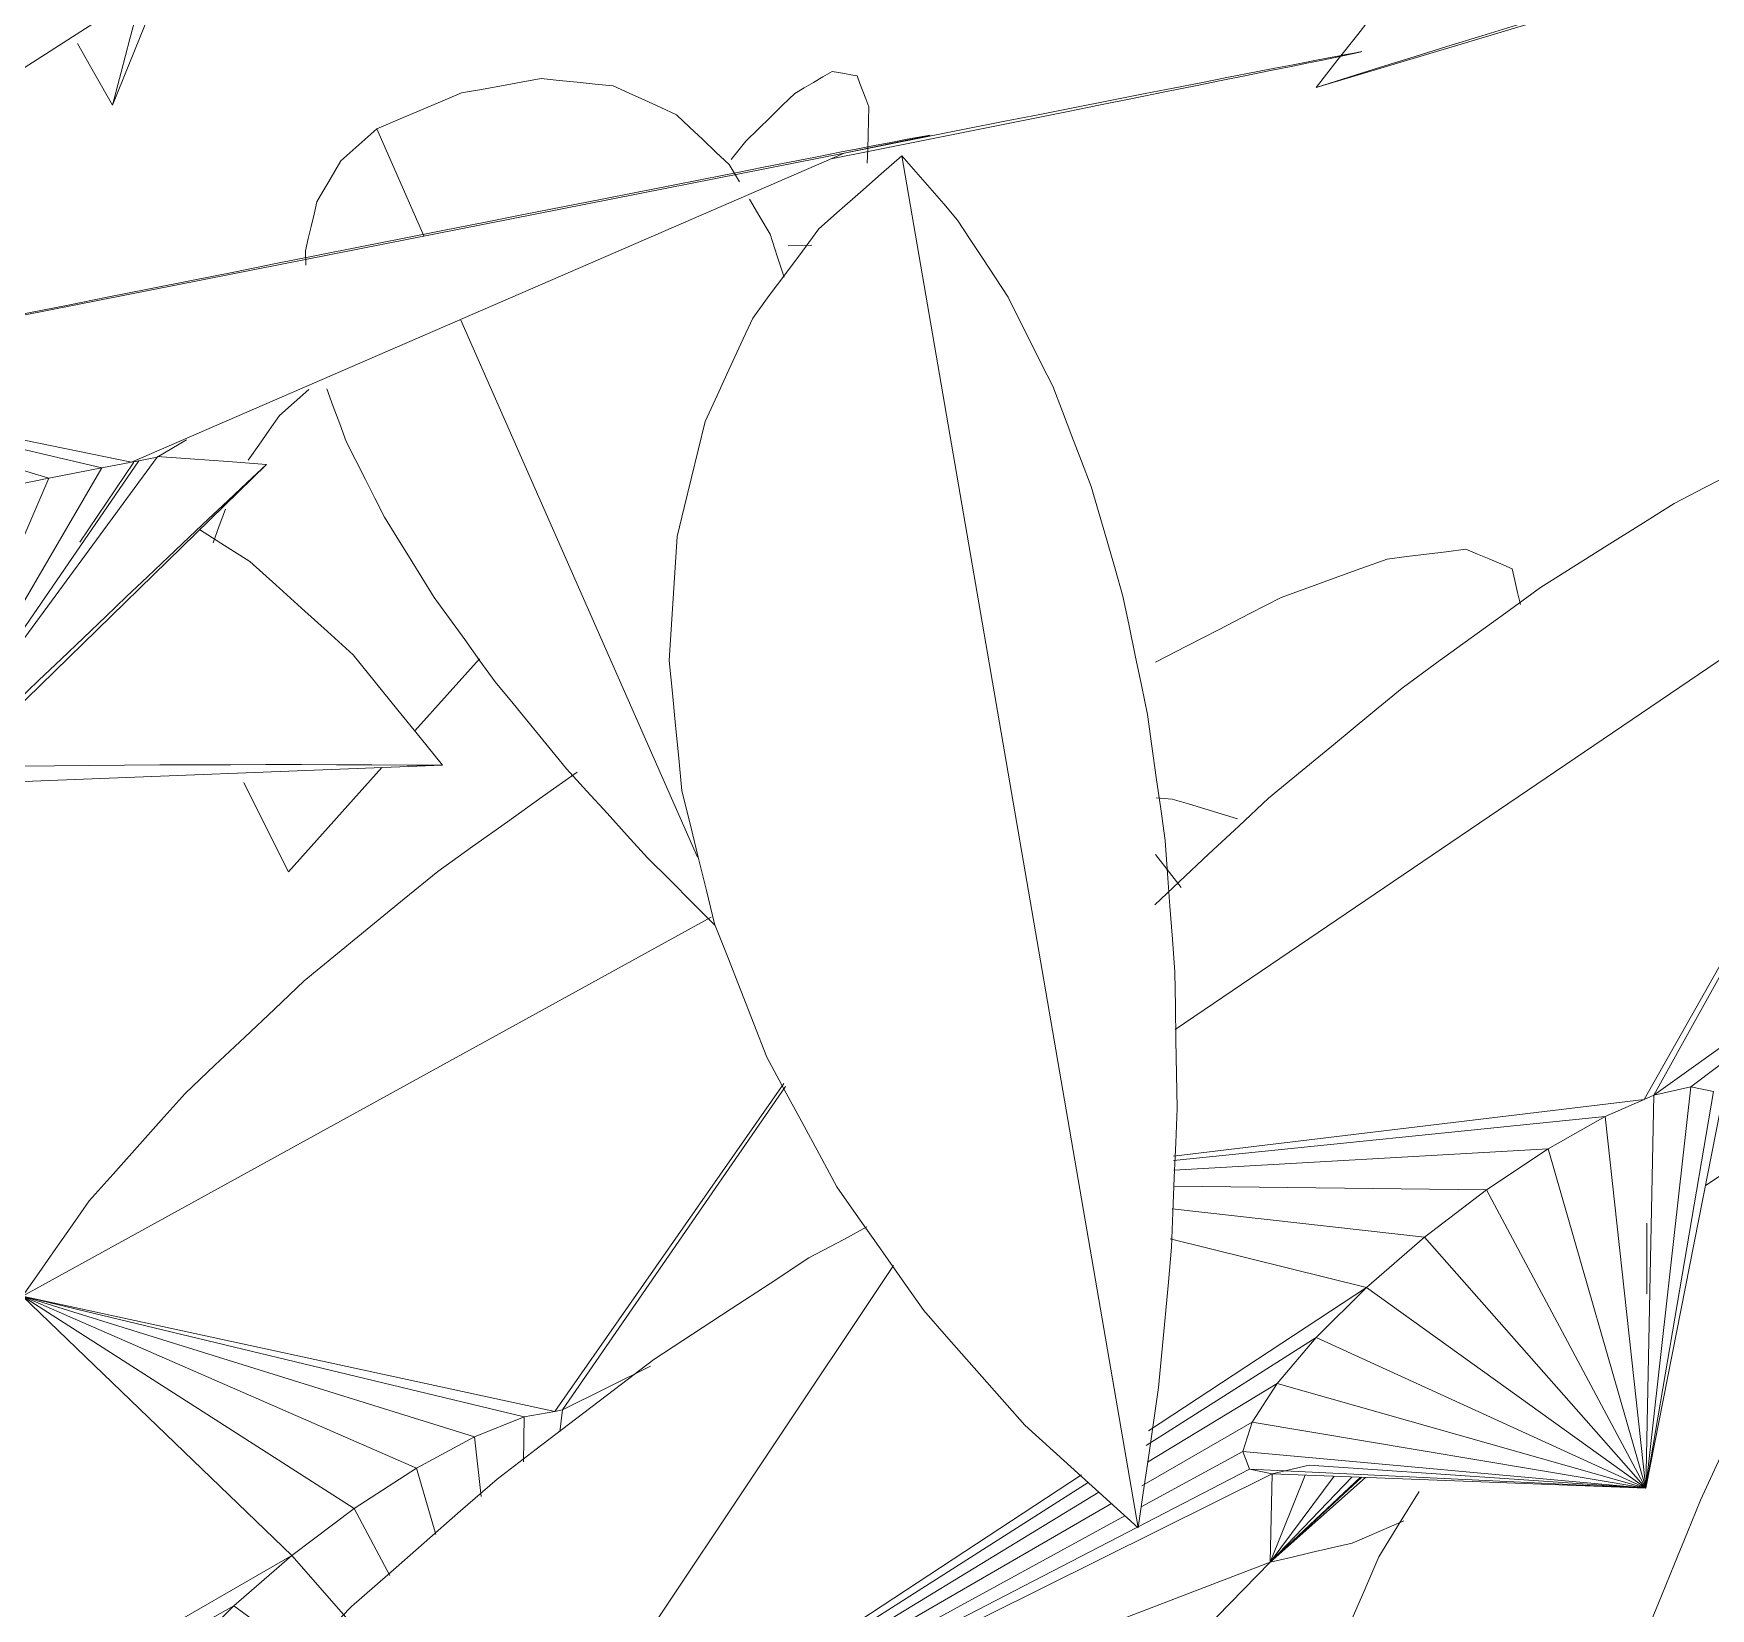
# Model space of a CAD drawing. Header units: metres. Extents: x 10.2 to 20.8, y -0.2 to 6.6.
# Drawn here: x 17.10654 to 17.15359, y 2.54661 to 2.59079 of the extents above; entities that cross this region are included whole.
import ezdxf

# ---------------------------------------------------------------- set-up
doc = ezdxf.new("R2010")
doc.units = ezdxf.units.M
doc.layers.add('Importações nas famílias', color=250, linetype='Continuous', lineweight=5)
doc.layers.add('Vegetação', color=7, linetype='Continuous', lineweight=5)

# ---------------------------------------------------------------- blocks, each defined once
blk = doc.blocks.new('Planta_pergolado_12200 - plantas pergolado_skp_Component_12-V1754-Corte 3')
at = {"layer": 'Importações nas famílias'}
for p, q in [((17.483272, 2.596066), (17.468068, 2.590635)), ((17.458711, 2.587292), (17.444258, 2.582129))]:
    blk.add_line(p, q, dxfattribs=at)
at = {"layer": 'Importações nas famílias', "flags": 128}
for points in [[(17.472175, 2.597866), (17.471247, 2.59781), (17.47032, 2.597753), (17.469392, 2.597697), (17.468465, 2.597641)], [(17.475908, 2.597677), (17.474974, 2.597724), (17.474041, 2.597772), (17.473108, 2.597819), (17.472175, 2.597866)], [(17.468465, 2.597641), (17.467553, 2.597481), (17.466641, 2.597321), (17.465729, 2.597162), (17.464817, 2.597002)], [(17.47962, 2.597075), (17.478692, 2.597225), (17.477764, 2.597376), (17.476836, 2.597526), (17.475908, 2.597677)], [(17.464817, 2.597002), (17.463931, 2.596742), (17.463045, 2.596481), (17.462159, 2.59622), (17.461273, 2.595959)], [(17.483272, 2.596066), (17.482359, 2.596318), (17.481446, 2.59657), (17.480533, 2.596823), (17.47962, 2.597075)], [(17.461273, 2.595959), (17.460423, 2.5956), (17.459573, 2.59524), (17.458723, 2.594881), (17.457873, 2.594522)], [(17.481878, 2.595616), (17.482227, 2.595729), (17.482575, 2.595841), (17.482924, 2.595954), (17.483272, 2.596066)], [(17.479922, 2.594959), (17.480411, 2.595123), (17.4809, 2.595287), (17.481389, 2.595452), (17.481878, 2.595616)], [(17.477449, 2.594108), (17.478067, 2.594321), (17.478685, 2.594533), (17.479303, 2.594746), (17.479922, 2.594959)], [(17.457873, 2.594522), (17.457068, 2.594068), (17.456263, 2.593614), (17.455458, 2.59316), (17.454653, 2.592706)], [(17.474518, 2.593085), (17.475251, 2.593341), (17.475984, 2.593597), (17.476716, 2.593853), (17.477449, 2.594108)], [(17.471198, 2.591914), (17.472028, 2.592207), (17.472858, 2.5925), (17.473688, 2.592793), (17.474518, 2.593085)], [(17.454653, 2.592706), (17.453902, 2.592163), (17.453151, 2.59162), (17.4524, 2.591077), (17.451649, 2.590534)], [(17.46767, 2.590659), (17.468474, 2.590945), (17.469382, 2.591268), (17.47029, 2.591591), (17.471198, 2.591914)], [(17.451649, 2.590534), (17.450961, 2.589907), (17.450273, 2.58928), (17.449584, 2.588654), (17.448896, 2.588027)], [(17.448896, 2.588027), (17.448278, 2.587324), (17.447659, 2.586621), (17.447041, 2.585918), (17.446423, 2.585215)], [(17.455679, 2.586331), (17.456688, 2.586698), (17.457697, 2.587064), (17.458577, 2.587384)], [(17.451696, 2.584875), (17.452692, 2.585239), (17.453688, 2.585603), (17.454683, 2.585967), (17.455679, 2.586331)], [(17.446423, 2.585215), (17.445882, 2.584444), (17.445341, 2.583672), (17.444799, 2.5829), (17.444258, 2.582129)], [(17.447859, 2.583463), (17.448818, 2.583816), (17.449778, 2.584169), (17.450737, 2.584522), (17.451696, 2.584875)], [(17.444258, 2.582129), (17.445158, 2.582462), (17.446059, 2.582796), (17.446959, 2.58313), (17.447859, 2.583463)]]:
    blk.add_lwpolyline(points, dxfattribs=at)
blk = doc.blocks.new('Planta_pergolado_12200 - plantas pergolado_skp_Component_12-V2390-Corte 3')
at = {"layer": 'Importações nas famílias'}
for p, q in [((17.231604, 2.526318), (17.232928, 2.523312)), ((17.24178, 2.524828), (17.241492, 2.525315)), ((17.229605, 2.522894), (17.229613, 2.522496)), ((17.233968, 2.520949), (17.240604, 2.505882))]:
    blk.add_line(p, q, dxfattribs=at)
at = {"layer": 'Importações nas famílias', "flags": 128}
for points in [[(17.236217, 2.527729), (17.23566, 2.527628), (17.235102, 2.527526), (17.234544, 2.527425), (17.233987, 2.527324)], [(17.238242, 2.527524), (17.237736, 2.527575), (17.23723, 2.527626), (17.236723, 2.527678), (17.236217, 2.527729)], [(17.233987, 2.527324), (17.233391, 2.527072), (17.232795, 2.526821), (17.2322, 2.52657), (17.231604, 2.526318)], [(17.240014, 2.526713), (17.239571, 2.526916), (17.239128, 2.527118), (17.238685, 2.527321), (17.238242, 2.527524)], [(17.241492, 2.525315), (17.241123, 2.525665), (17.240753, 2.526014), (17.240384, 2.526363), (17.240014, 2.526713)], [(17.231604, 2.526318), (17.231351, 2.526092), (17.231099, 2.525867), (17.230847, 2.525641), (17.230594, 2.525416)], [(17.230594, 2.525416), (17.230427, 2.525129), (17.23026, 2.524843), (17.230093, 2.524556), (17.229925, 2.52427)], [(17.242641, 2.523364), (17.242354, 2.523852), (17.242067, 2.52434)], [(17.229925, 2.52427), (17.229845, 2.523926), (17.229765, 2.523582), (17.229685, 2.523238), (17.229605, 2.522894)], [(17.243032, 2.522152), (17.24284, 2.52275), (17.242641, 2.523364)], [(17.230203, 2.519021), (17.230386, 2.51853), (17.230568, 2.518038), (17.230751, 2.517546)], [(17.230751, 2.517546), (17.231019, 2.517016), (17.231286, 2.516485), (17.231554, 2.515955), (17.231821, 2.515424)], [(17.231821, 2.515424), (17.23217, 2.51486), (17.23252, 2.514297), (17.232869, 2.513733), (17.233219, 2.513169)], [(17.233219, 2.513169), (17.233646, 2.512579), (17.234073, 2.511988), (17.234501, 2.511398), (17.234928, 2.510807)], [(17.234928, 2.510807), (17.235428, 2.510197), (17.235929, 2.509586), (17.23643, 2.508975), (17.23693, 2.508365)], [(17.23693, 2.508365), (17.237498, 2.50774), (17.238067, 2.507116), (17.238635, 2.506492), (17.239203, 2.505868)], [(17.239203, 2.505868), (17.239833, 2.505237), (17.240462, 2.504607), (17.241092, 2.503976)]]:
    blk.add_lwpolyline(points, dxfattribs=at)
blk = doc.blocks.new('Planta_pergolado_12200 - plantas pergolado_skp_Component_12-V2425-Corte 3')
at = {"layer": 'Importações nas famílias'}
blk.add_line((17.081492, 2.547889), (17.11307, 2.578704), dxfattribs=at)
at = {"layer": 'Importações nas famílias', "flags": 128}
for points in [[(17.11307, 2.578704), (17.112002, 2.578783), (17.110935, 2.578861), (17.110001, 2.57893)], [(17.110907, 2.576667), (17.111447, 2.577177), (17.111988, 2.577686), (17.112529, 2.578195), (17.11307, 2.578704)], [(17.108563, 2.574441), (17.109149, 2.574998), (17.109735, 2.575554), (17.110321, 2.576111), (17.110907, 2.576667)], [(17.094623, 2.574993), (17.093711, 2.574445), (17.0928, 2.573897)], [(17.106064, 2.572051), (17.106689, 2.572649), (17.107313, 2.573246), (17.107938, 2.573844), (17.108563, 2.574441)], [(17.0928, 2.573897), (17.091985, 2.573216), (17.091169, 2.572536), (17.090354, 2.571855), (17.089539, 2.571174)], [(17.103438, 2.569524), (17.104094, 2.570156), (17.104751, 2.570788), (17.105407, 2.571419), (17.106064, 2.572051)], [(17.089539, 2.571174), (17.088838, 2.570376), (17.088138, 2.569578), (17.087438, 2.56878), (17.086738, 2.567982)], [(17.100713, 2.566886), (17.101395, 2.567546), (17.102076, 2.568205), (17.102757, 2.568864), (17.103438, 2.569524)], [(17.086738, 2.567982), (17.08617, 2.567085), (17.085601, 2.566188), (17.085033, 2.565292), (17.084464, 2.564395)], [(17.097921, 2.564169), (17.098619, 2.564848), (17.099317, 2.565528), (17.100015, 2.566207), (17.100713, 2.566886)], [(17.084464, 2.564395), (17.084041, 2.563421), (17.083617, 2.562447), (17.083194, 2.561473), (17.08277, 2.560499)], [(17.095093, 2.561401), (17.0958, 2.562093), (17.096507, 2.562785), (17.097214, 2.563477), (17.097921, 2.564169)], [(17.092259, 2.558614), (17.092967, 2.559311), (17.093676, 2.560008), (17.094384, 2.560704), (17.095093, 2.561401)], [(17.08277, 2.560499), (17.082501, 2.55947), (17.082233, 2.558442), (17.081964, 2.557413), (17.081696, 2.556384)], [(17.08945, 2.555839), (17.090152, 2.556533), (17.090854, 2.557227), (17.091556, 2.55792), (17.092259, 2.558614)], [(17.081696, 2.556384), (17.081588, 2.555325), (17.081481, 2.554266), (17.081374, 2.553207), (17.081266, 2.552148)], [(17.0867, 2.553106), (17.087387, 2.553789), (17.088075, 2.554473), (17.088763, 2.555156), (17.08945, 2.555839)], [(17.084037, 2.550446), (17.084703, 2.551111), (17.085368, 2.551776), (17.086034, 2.552441), (17.0867, 2.553106)], [(17.081266, 2.552148), (17.081323, 2.551083), (17.081379, 2.550018), (17.081435, 2.548953), (17.081492, 2.547889)], [(17.081492, 2.547889), (17.082128, 2.548528), (17.082764, 2.549167), (17.083401, 2.549807), (17.084037, 2.550446)]]:
    blk.add_lwpolyline(points, dxfattribs=at)
blk = doc.blocks.new('Planta_pergolado_12200 - plantas pergolado_skp_Component_12-V1764-Corte 3')
at = {"layer": 'Importações nas famílias'}
for p, q in [((17.217742, 2.563709), (17.216964, 2.563089)), ((17.236758, 2.558954), (17.250865, 2.560244)), ((17.211888, 2.556679), (17.220728, 2.557488))]:
    blk.add_line(p, q, dxfattribs=at)
at = {"layer": 'Importações nas famílias', "flags": 128}
for points in [[(17.245163, 2.565668), (17.244328, 2.566141), (17.243712, 2.56649)], [(17.248201, 2.56321), (17.247442, 2.563825), (17.246682, 2.564439), (17.245923, 2.565054), (17.245163, 2.565668)], [(17.216964, 2.563089), (17.216277, 2.562342), (17.215589, 2.561595), (17.214902, 2.560848), (17.214214, 2.560102)], [(17.250865, 2.560244), (17.250199, 2.560986), (17.249533, 2.561727), (17.248867, 2.562469), (17.248201, 2.56321)], [(17.214214, 2.560102), (17.213633, 2.559246), (17.213051, 2.55839), (17.212469, 2.557535), (17.211888, 2.556679)], [(17.246907, 2.560057), (17.247896, 2.560104), (17.248886, 2.560151), (17.249876, 2.560197), (17.250865, 2.560244)], [(17.237236, 2.559471), (17.238042, 2.559528), (17.239006, 2.559595)], [(17.239006, 2.559595), (17.239989, 2.559656), (17.240972, 2.559717), (17.241956, 2.559778), (17.242939, 2.55984)], [(17.242939, 2.55984), (17.243931, 2.559894), (17.244923, 2.559948), (17.245915, 2.560003), (17.246907, 2.560057)], [(17.215953, 2.557371), (17.21659, 2.557458), (17.217226, 2.557545), (17.217863, 2.557632), (17.2185, 2.557719)], [(17.2185, 2.557719), (17.219213, 2.557805), (17.219926, 2.557891), (17.22064, 2.557977)], [(17.213741, 2.557023), (17.214294, 2.55711), (17.214847, 2.557197), (17.2154, 2.557284), (17.215953, 2.557371)], [(17.211888, 2.556679), (17.212351, 2.556765), (17.212814, 2.556851), (17.213277, 2.556937), (17.213741, 2.557023)]]:
    blk.add_lwpolyline(points, dxfattribs=at)
blk = doc.blocks.new('Planta_pergolado_12200 - plantas pergolado_skp_Component_12-V1759-Corte 3')
at = {"layer": 'Importações nas famílias'}
blk.add_line((17.441381, 2.541516), (17.432748, 2.579604), dxfattribs=at)
at = {"layer": 'Importações nas famílias', "flags": 128}
for points in [[(17.432748, 2.579604), (17.432194, 2.579063), (17.431639, 2.578521), (17.431084, 2.577979), (17.43053, 2.577437)], [(17.434403, 2.577883), (17.43399, 2.578314), (17.433576, 2.578744), (17.433162, 2.579174), (17.432748, 2.579604)], [(17.435931, 2.575796), (17.435549, 2.576318), (17.435167, 2.57684), (17.434785, 2.577362), (17.434403, 2.577883)], [(17.43053, 2.577437), (17.430099, 2.576788), (17.429669, 2.576139), (17.429239, 2.57549), (17.428809, 2.57484)], [(17.437315, 2.573367), (17.436969, 2.573974), (17.436623, 2.574582), (17.436277, 2.575189), (17.435931, 2.575796)], [(17.428809, 2.57484), (17.428513, 2.574099), (17.428217, 2.573357), (17.427921, 2.572616), (17.427626, 2.571875)], [(17.438538, 2.570621), (17.438232, 2.571308), (17.437926, 2.571994), (17.43762, 2.57268), (17.437315, 2.573367)], [(17.427626, 2.571875), (17.427471, 2.571058), (17.427317, 2.570242), (17.427163, 2.569426), (17.427009, 2.56861)], [(17.439589, 2.567591), (17.439326, 2.568348), (17.439064, 2.569106), (17.438801, 2.569864), (17.438538, 2.570621)], [(17.427009, 2.56861), (17.426999, 2.567738), (17.42699, 2.566866), (17.426981, 2.565994), (17.426972, 2.565123)], [(17.440455, 2.564308), (17.440238, 2.565129), (17.440022, 2.565949), (17.439805, 2.56677), (17.439589, 2.567591)], [(17.426972, 2.565123), (17.427108, 2.564216), (17.427244, 2.563309), (17.42738, 2.562401), (17.427516, 2.561494)], [(17.441126, 2.560811), (17.440958, 2.561685), (17.44079, 2.56256), (17.440622, 2.563434), (17.440455, 2.564308)], [(17.427516, 2.561494), (17.427794, 2.560574), (17.428073, 2.559653), (17.428351, 2.558732), (17.428629, 2.557811)], [(17.441595, 2.557137), (17.441477, 2.558056), (17.44136, 2.558974), (17.441243, 2.559892), (17.441126, 2.560811)], [(17.428629, 2.557811), (17.429043, 2.556898), (17.429457, 2.555984), (17.42987, 2.555071), (17.430284, 2.554158)], [(17.441857, 2.553328), (17.441791, 2.55428), (17.441726, 2.555233), (17.44166, 2.556185), (17.441595, 2.557137)], [(17.430284, 2.554158), (17.430824, 2.553274), (17.431364, 2.55239), (17.431903, 2.551506), (17.432443, 2.550621)], [(17.441908, 2.549426), (17.441895, 2.550401), (17.441882, 2.551377), (17.44187, 2.552352), (17.441857, 2.553328)], [(17.432443, 2.550621), (17.433096, 2.549787), (17.433749, 2.548953), (17.434402, 2.548119), (17.435054, 2.547285)], [(17.441749, 2.545474), (17.441789, 2.546462), (17.441829, 2.54745), (17.441869, 2.548438), (17.441908, 2.549426)], [(17.435054, 2.547285), (17.435805, 2.54652), (17.436556, 2.545755), (17.437307, 2.54499), (17.438057, 2.544225)], [(17.441381, 2.541516), (17.441473, 2.542505), (17.441565, 2.543495), (17.441657, 2.544484), (17.441749, 2.545474)], [(17.438057, 2.544225), (17.438888, 2.543548), (17.439719, 2.542871), (17.44055, 2.542193), (17.441381, 2.541516)]]:
    blk.add_lwpolyline(points, dxfattribs=at)
blk = doc.blocks.new('Planta_pergolado_12200 - plantas pergolado_skp_Component_17-V2426-Corte 3')
at = {"layer": 'Importações nas famílias'}
for p, q in [((17.097537, 2.581177), (17.129279, 2.58744)), ((17.129279, 2.58744), (17.109282, 2.578768)), ((17.106968, 2.578316), (17.097537, 2.581177)), ((17.108456, 2.578608), (17.097537, 2.581177)), ((17.109282, 2.578768), (17.097537, 2.581177)), ((17.110826, 2.579391), (17.110001, 2.578905)), ((17.103294, 2.569778), (17.110001, 2.578905)), ((17.110001, 2.578905), (17.10949, 2.578809)), ((17.103294, 2.569778), (17.10949, 2.578809)), ((17.103294, 2.569778), (17.108456, 2.578608)), ((17.108456, 2.578608), (17.106968, 2.578316)), ((17.107837, 2.576521), (17.10935, 2.578765)), ((17.109282, 2.578768), (17.108456, 2.578608)), ((17.10949, 2.578809), (17.109282, 2.578768)), ((17.103294, 2.569778), (17.106968, 2.578316)), ((17.106968, 2.578316), (17.105128, 2.577953))]:
    blk.add_line(p, q, dxfattribs=at)
at = {"layer": 'Importações nas famílias', "flags": 128}
for points in [[(17.141872, 2.589879), (17.142266, 2.58996), (17.14266, 2.590041), (17.143054, 2.590122), (17.143448, 2.590203)], [(17.143804, 2.590285), (17.143582, 2.590244), (17.143359, 2.590203), (17.143137, 2.590161), (17.142915, 2.59012)], [(17.143448, 2.590203), (17.143537, 2.590223), (17.143626, 2.590244), (17.143715, 2.590265), (17.143804, 2.590285)], [(17.140843, 2.589719), (17.140065, 2.589566), (17.139286, 2.589414), (17.138508, 2.589261), (17.137729, 2.589109)], [(17.139184, 2.589335), (17.139856, 2.589471), (17.140528, 2.589607), (17.1412, 2.589743), (17.141872, 2.589879)], [(17.142915, 2.59012), (17.142397, 2.59002), (17.141879, 2.589919), (17.141361, 2.589819), (17.140843, 2.589719)], [(17.135567, 2.588608), (17.136471, 2.58879), (17.137375, 2.588972), (17.13828, 2.589153), (17.139184, 2.589335)], [(17.137729, 2.589109), (17.136743, 2.588914), (17.135757, 2.58872), (17.134771, 2.588526), (17.133785, 2.588332)], [(17.133785, 2.588332), (17.132658, 2.588109), (17.131532, 2.587886), (17.130405, 2.587663), (17.129279, 2.58744)], [(17.131266, 2.587749), (17.132341, 2.587964), (17.133416, 2.588179), (17.134492, 2.588393), (17.135567, 2.588608)], [(17.131051, 2.587826), (17.13059, 2.587737), (17.130129, 2.587648), (17.129668, 2.587559), (17.129207, 2.58747)], [(17.131693, 2.587942), (17.131532, 2.587913), (17.131372, 2.587884), (17.131211, 2.587855), (17.131051, 2.587826)], [(17.131088, 2.58781), (17.131239, 2.587843), (17.131391, 2.587876), (17.131542, 2.587909), (17.131693, 2.587942)], [(17.129207, 2.58747), (17.128477, 2.587328), (17.127747, 2.587185), (17.127017, 2.587042), (17.126286, 2.586899)], [(17.128921, 2.587282), (17.130094, 2.587515), (17.131266, 2.587749)], [(17.129279, 2.58744), (17.129731, 2.587533), (17.130184, 2.587625), (17.130636, 2.587718), (17.131088, 2.58781)], [(17.126286, 2.586899), (17.125337, 2.586712), (17.124387, 2.586525), (17.123438, 2.586338), (17.122488, 2.586151)], [(17.122488, 2.586151), (17.121384, 2.585933), (17.12028, 2.585715), (17.119175, 2.585496), (17.118071, 2.585278)], [(17.118071, 2.585278), (17.116887, 2.585043), (17.115704, 2.584808), (17.11452, 2.584574), (17.113336, 2.584339)], [(17.113336, 2.584339), (17.112154, 2.584103), (17.110971, 2.583868), (17.109789, 2.583633), (17.108606, 2.583397)], [(17.108606, 2.583397), (17.107505, 2.583177), (17.106405, 2.582957), (17.105304, 2.582738), (17.104203, 2.582518)]]:
    blk.add_lwpolyline(points, dxfattribs=at)
blk = doc.blocks.new('Planta_pergolado_12200 - plantas pergolado_skp_Component_16-V2427-Corte 3')
at = {"rotation": 357.0000000000001}
for name, p in [('Planta_pergolado_12200 - plantas pergolado_skp_Component_12-V1754-Corte 3', (-0.412962, 0.923655)), ('Planta_pergolado_12200 - plantas pergolado_skp_Component_12-V1759-Corte 3', (-0.412962, 0.923655)), ('Planta_pergolado_12200 - plantas pergolado_skp_Component_12-V1764-Corte 3', (-0.243202, 0.916371))]:
    blk.add_blockref(name, p, dxfattribs=at)
for name, p in [('Planta_pergolado_12200 - plantas pergolado_skp_Component_17-V2426-Corte 3', (0, 0)), ('Planta_pergolado_12200 - plantas pergolado_skp_Component_12-V2390-Corte 3', (-0.115438, 0.061802)), ('Planta_pergolado_12200 - plantas pergolado_skp_Component_12-V2425-Corte 3', (0, 0))]:
    blk.add_blockref(name, p)
blk = doc.blocks.new('Planta_pergolado_12200 - plantas pergolado_skp_-3067416-Corte 3')
blk.add_blockref('Planta_pergolado_12200 - plantas pergolado_skp_Component_16-V2427-Corte 3', (0, 0))
blk = doc.blocks.new('Planta_pergolado_12200 - plantas pergolado_skp_Component_12-V2508-Corte 3')
at = {"layer": 'Importações nas famílias'}
for p, q in [((17.112205, 2.59736), (17.11384, 2.601423)), ((17.111134, 2.597308), (17.111408, 2.598187)), ((17.108754, 2.588781), (17.110186, 2.592341))]:
    blk.add_line(p, q, dxfattribs=at)
at = {"layer": 'Importações nas famílias', "flags": 128}
for points in [[(17.108754, 2.588781), (17.108998, 2.589713), (17.109243, 2.590645), (17.109487, 2.591577)], [(17.107768, 2.590517), (17.108261, 2.589649), (17.108754, 2.588781)]]:
    blk.add_lwpolyline(points, dxfattribs=at)
blk = doc.blocks.new('Planta_pergolado_12200 - plantas pergolado_skp_Component_16-V2511-Corte 3')
blk.add_blockref('Planta_pergolado_12200 - plantas pergolado_skp_Component_12-V2508-Corte 3', (0, 0))
blk = doc.blocks.new('Planta_pergolado_12200 - plantas pergolado_skp_Component_12-V2485-Corte 3')
at = {"layer": 'Importações nas famílias'}
blk.add_line((17.017231, 2.519487), (17.031901, 2.561411), dxfattribs=at)
at = {"layer": 'Importações nas famílias', "flags": 128}
for points in [[(17.031901, 2.561411), (17.030943, 2.560967), (17.029986, 2.560524), (17.029028, 2.56008), (17.028071, 2.559637)], [(17.030193, 2.558699), (17.03062, 2.559377), (17.031047, 2.560055), (17.031474, 2.560733), (17.031901, 2.561411)], [(17.028071, 2.559637), (17.027183, 2.559052), (17.026295, 2.558468), (17.025473, 2.557927)], [(17.028518, 2.555721), (17.028937, 2.556465), (17.029356, 2.55721), (17.029774, 2.557955), (17.030193, 2.558699)], [(17.026895, 2.552508), (17.0273, 2.553311), (17.027706, 2.554114), (17.028112, 2.554917), (17.028518, 2.555721)], [(17.02534, 2.549097), (17.025729, 2.54995), (17.026117, 2.550803), (17.026506, 2.551655), (17.026895, 2.552508)], [(17.017441, 2.549339), (17.016876, 2.548426), (17.016312, 2.547513)], [(17.023873, 2.545527), (17.02424, 2.546419), (17.024607, 2.547312), (17.024973, 2.548205), (17.02534, 2.549097)], [(17.016312, 2.547513), (17.015886, 2.546531), (17.01546, 2.545548), (17.015034, 2.544565), (17.014608, 2.543583)], [(17.022508, 2.541835), (17.022849, 2.542758), (17.02319, 2.543681), (17.023532, 2.544604), (17.023873, 2.545527)], [(17.014608, 2.543583), (17.01433, 2.542553), (17.014052, 2.541524), (17.013774, 2.540495), (17.013496, 2.539465)], [(17.021262, 2.538064), (17.021573, 2.539007), (17.021885, 2.53995), (17.022196, 2.540892), (17.022508, 2.541835)], [(17.013496, 2.539465), (17.013373, 2.538414), (17.013249, 2.537362), (17.013126, 2.53631), (17.013003, 2.535258)], [(17.020147, 2.534256), (17.020426, 2.535208), (17.020704, 2.53616), (17.020983, 2.537112), (17.021262, 2.538064)], [(17.013003, 2.535258), (17.013037, 2.534208), (17.013072, 2.533159), (17.013106, 2.532109), (17.013141, 2.53106)], [(17.019177, 2.530452), (17.019419, 2.531403), (17.019662, 2.532354), (17.019904, 2.533305), (17.020147, 2.534256)], [(17.013141, 2.53106), (17.013332, 2.530037), (17.013523, 2.529014), (17.013714, 2.527991), (17.013906, 2.526968)], [(17.018361, 2.526694), (17.018565, 2.527634), (17.018769, 2.528573), (17.018973, 2.529512), (17.019177, 2.530452)], [(17.013906, 2.526968), (17.014249, 2.525996), (17.014593, 2.525024), (17.014936, 2.524052), (17.01528, 2.523081)], [(17.01771, 2.523026), (17.017873, 2.523943), (17.018036, 2.52486), (17.018199, 2.525777), (17.018361, 2.526694)], [(17.01528, 2.523081), (17.015767, 2.522182), (17.016255, 2.521284), (17.016743, 2.520385), (17.017231, 2.519487)], [(17.017231, 2.519487), (17.017351, 2.520372), (17.017471, 2.521257), (17.01759, 2.522141), (17.01771, 2.523026)]]:
    blk.add_lwpolyline(points, dxfattribs=at)
blk = doc.blocks.new('Planta_pergolado_12200 - plantas pergolado_skp_Component_12-V2513-Corte 3')
at = {"layer": 'Importações nas famílias'}
blk.add_line((16.900619, 2.614168), (16.919046, 2.629383), dxfattribs=at)
at = {"layer": 'Importações nas famílias', "flags": 128}
for points in [[(16.912387, 2.633822), (16.911644, 2.633698), (16.9109, 2.633575), (16.910157, 2.633451), (16.909413, 2.633327)], [(16.913916, 2.633743), (16.913152, 2.633783), (16.912387, 2.633822)], [(16.909413, 2.633327), (16.908708, 2.633044), (16.908003, 2.632761), (16.907298, 2.632478)], [(16.914793, 2.627612), (16.915618, 2.628096), (16.916443, 2.628579), (16.917268, 2.629063), (16.918093, 2.629546)], [(16.911662, 2.625651), (16.912445, 2.626141), (16.913227, 2.626632), (16.91401, 2.627122), (16.914793, 2.627612)], [(16.908733, 2.623684), (16.909465, 2.624176), (16.910197, 2.624668), (16.910929, 2.625159), (16.911662, 2.625651)], [(16.90604, 2.621733), (16.906713, 2.622221), (16.907387, 2.622709), (16.90806, 2.623197), (16.908733, 2.623684)], [(16.903613, 2.61982), (16.90422, 2.620299), (16.904826, 2.620777), (16.905433, 2.621255), (16.90604, 2.621733)], [(16.902012, 2.61843), (16.902545, 2.618893), (16.903079, 2.619357), (16.903613, 2.61982)]]:
    blk.add_lwpolyline(points, dxfattribs=at)
blk = doc.blocks.new('Planta_pergolado_12200 - plantas pergolado_skp_Component_17-V2519-Corte 3')
at = {"layer": 'Importações nas famílias'}
for p, q in [((17.138568, 2.562853), (17.161706, 2.578553)), ((17.161706, 2.578553), (17.151728, 2.560889)), ((17.152002, 2.561008), (17.161706, 2.578553)), ((17.161766, 2.568023), (17.152002, 2.561008)), ((17.161783, 2.56784), (17.153039, 2.561247)), ((17.152002, 2.561008), (17.151728, 2.560889)), ((17.151777, 2.549986), (17.153039, 2.561247)), ((17.151777, 2.549986), (17.153675, 2.561116)), ((17.151777, 2.549986), (17.152002, 2.561008)), ((17.153039, 2.561247), (17.152002, 2.561008)), ((17.153675, 2.561116), (17.153039, 2.561247)), ((17.151728, 2.560889), (17.138518, 2.559298)), ((17.151728, 2.560889), (17.150636, 2.560416)), ((17.151777, 2.549986), (17.153867, 2.560623)), ((17.150636, 2.560416), (17.138524, 2.559182)), ((17.150636, 2.560416), (17.149034, 2.559511)), ((17.151777, 2.549986), (17.150636, 2.560416)), ((17.149034, 2.559511), (17.138536, 2.558904)), ((17.149034, 2.559511), (17.147304, 2.558354)), ((17.151777, 2.549986), (17.149034, 2.559511)), ((17.147304, 2.558354), (17.13853, 2.558461)), ((17.147304, 2.558354), (17.145564, 2.557024)), ((17.151777, 2.549986), (17.147304, 2.558354)), ((17.145564, 2.557024), (17.138488, 2.557826)), ((17.151799, 2.555438), (17.151807, 2.557424)), ((17.143934, 2.555612), (17.138432, 2.556985)), ((17.145564, 2.557024), (17.143934, 2.555612)), ((17.151777, 2.549986), (17.145564, 2.557024)), ((17.130667, 2.556232), (17.119556, 2.539602)), ((17.137825, 2.5516), (17.143934, 2.555612)), ((17.142524, 2.554214), (17.143934, 2.555612)), ((17.151777, 2.549986), (17.143934, 2.555612)), ((17.142524, 2.554214), (17.137755, 2.55118)), ((17.14143, 2.552926), (17.142524, 2.554214)), ((17.151777, 2.549986), (17.142524, 2.554214)), ((17.14143, 2.552926), (17.137797, 2.550713)), ((17.140727, 2.551835), (17.14143, 2.552926)), ((17.151777, 2.549986), (17.14143, 2.552926)), ((17.137638, 2.55005), (17.140727, 2.551835)), ((17.140463, 2.551015), (17.140727, 2.551835)), ((17.151777, 2.549986), (17.140727, 2.551835)), ((17.137614, 2.54946), (17.140463, 2.551015)), ((17.140617, 2.550622), (17.140463, 2.551015)), ((17.151777, 2.549986), (17.140463, 2.551015)), ((17.140656, 2.550523), (17.119556, 2.539602)), ((17.141292, 2.550391), (17.119556, 2.539602)), ((17.119556, 2.539602), (17.13594, 2.550362)), ((17.140617, 2.550622), (17.140656, 2.550523)), ((17.140656, 2.550523), (17.151777, 2.549986)), ((17.140656, 2.550523), (17.141292, 2.550391)), ((17.141292, 2.550391), (17.141236, 2.547915)), ((17.141236, 2.547915), (17.142218, 2.550356)), ((17.141236, 2.547915), (17.143027, 2.550324)), ((17.141236, 2.547915), (17.143539, 2.550305)), ((17.141236, 2.547915), (17.143767, 2.550296)), ((17.141236, 2.547915), (17.143802, 2.550294)), ((17.141236, 2.547915), (17.143906, 2.55029)), ((17.141292, 2.550391), (17.142328, 2.55063)), ((17.151777, 2.549986), (17.141292, 2.550391)), ((17.151777, 2.549986), (17.142328, 2.55063)), ((17.136128, 2.550145), (17.119556, 2.539602)), ((17.136424, 2.549877), (17.119556, 2.539602)), ((17.119556, 2.539602), (17.13678, 2.549554)), ((17.119556, 2.539602), (17.137159, 2.549211)), ((17.141236, 2.547915), (17.119556, 2.539602))]:
    blk.add_line(p, q, dxfattribs=at)
at = {"layer": 'Importações nas famílias', "flags": 128}
for points in [[(17.155941, 2.579354), (17.155098, 2.578918), (17.154256, 2.578482), (17.153413, 2.578046), (17.15257, 2.57761)], [(17.15257, 2.57761), (17.151631, 2.57702), (17.150693, 2.576429), (17.149754, 2.575839), (17.148816, 2.575249)], [(17.148816, 2.575249), (17.147846, 2.574544), (17.146875, 2.573839), (17.145905, 2.573135), (17.144935, 2.57243)], [(17.144935, 2.57243), (17.143999, 2.571659), (17.143064, 2.570888), (17.142128, 2.570117), (17.141192, 2.569347)], [(17.141192, 2.569347), (17.140355, 2.568562), (17.139517, 2.567778), (17.13868, 2.566993), (17.137998, 2.566355)], [(17.129917, 2.557314), (17.129268, 2.556967), (17.128288, 2.556444)], [(17.128288, 2.556444), (17.127201, 2.555732), (17.126115, 2.555021), (17.125028, 2.554309), (17.123942, 2.553598)], [(17.123942, 2.553598), (17.122842, 2.552759), (17.121741, 2.55192), (17.120641, 2.551082), (17.119541, 2.550243)], [(17.119541, 2.550243), (17.118521, 2.549349), (17.117501, 2.548454), (17.116482, 2.54756), (17.115462, 2.546666)], [(17.143534, 2.548444), (17.144291, 2.548772), (17.144987, 2.549074)], [(17.141236, 2.547915), (17.14181, 2.548047), (17.142385, 2.548179), (17.142959, 2.548312), (17.143534, 2.548444)], [(17.138233, 2.544847), (17.138984, 2.545614), (17.139734, 2.546381), (17.140485, 2.547148), (17.141236, 2.547915)], [(17.115462, 2.546666), (17.11461, 2.545792), (17.113757, 2.544919), (17.112905, 2.544045), (17.112053, 2.543172)]]:
    blk.add_lwpolyline(points, dxfattribs=at)
blk = doc.blocks.new('Planta_pergolado_12200 - plantas pergolado_skp_Component_16-V2520-Corte 3')
for name, p in [('Planta_pergolado_12200 - plantas pergolado_skp_Component_17-V2519-Corte 3', (0, 0)), ('Planta_pergolado_12200 - plantas pergolado_skp_Component_12-V2485-Corte 3', (0.127973, 0.000551)), ('Planta_pergolado_12200 - plantas pergolado_skp_Component_12-V2513-Corte 3', (0.251223, -0.075158))]:
    blk.add_blockref(name, p)
blk = doc.blocks.new('Planta_pergolado_12200 - plantas pergolado_skp_Component_12-V2543-Corte 3')
at = {"layer": 'Importações nas famílias'}
for p, q in [((17.138483, 2.569319), (17.138035, 2.569355)), ((17.138738, 2.56684), (17.138015, 2.567767))]:
    blk.add_line(p, q, dxfattribs=at)
at = {"layer": 'Importações nas famílias', "flags": 128}
blk.add_lwpolyline([(17.140316, 2.568764), (17.139858, 2.568903), (17.1394, 2.569042), (17.138941, 2.56918), (17.138483, 2.569319)], dxfattribs=at)
blk = doc.blocks.new('Planta_pergolado_12200 - plantas pergolado_skp_Component_17-V2544-Corte 3')
at = {"layer": 'Importações nas famílias'}
for p, q in [((17.106229, 2.555371), (17.125554, 2.566002)), ((17.127593, 2.561335), (17.121162, 2.552142)), ((17.121378, 2.552182), (17.127632, 2.561253)), ((17.113786, 2.548097), (17.106229, 2.555371)), ((17.115534, 2.549416), (17.106229, 2.555371)), ((17.117281, 2.550552), (17.106229, 2.555371)), ((17.118909, 2.551428), (17.106229, 2.555371)), ((17.120306, 2.551984), (17.106229, 2.555371)), ((17.121162, 2.552142), (17.106229, 2.555371)), ((17.123844, 2.553411), (17.121378, 2.552182)), ((17.121162, 2.552142), (17.120306, 2.551984)), ((17.121378, 2.552182), (17.121162, 2.552142)), ((17.121307, 2.551565), (17.121378, 2.552182)), ((17.120306, 2.551984), (17.118909, 2.551428)), ((17.12028, 2.550726), (17.120306, 2.551984)), ((17.118909, 2.551428), (17.117281, 2.550552)), ((17.119095, 2.549757), (17.118909, 2.551428)), ((17.117281, 2.550552), (17.115534, 2.549416)), ((17.117824, 2.548683), (17.117281, 2.550552)), ((17.115534, 2.549416), (17.113786, 2.548097)), ((17.116535, 2.547542), (17.115534, 2.549416)), ((17.087355, 2.532883), (17.113786, 2.548097)), ((17.112156, 2.546685), (17.113786, 2.548097)), ((17.115296, 2.546372), (17.113786, 2.548097)), ((17.112156, 2.546685), (17.087355, 2.532883)), ((17.110756, 2.545276), (17.112156, 2.546685)), ((17.114159, 2.545225), (17.112156, 2.546685))]:
    blk.add_line(p, q, dxfattribs=at)
at = {"layer": 'Importações nas famílias', "flags": 128}
for points in [[(17.146726, 2.576327), (17.146174, 2.576258), (17.145621, 2.576189), (17.145069, 2.576121), (17.144516, 2.576052)], [(17.148027, 2.575779), (17.147702, 2.575916), (17.147377, 2.576053), (17.147052, 2.57619), (17.146726, 2.576327)], [(17.144516, 2.576052), (17.143774, 2.575782), (17.143031, 2.575512), (17.142289, 2.575242), (17.141546, 2.574973)], [(17.148254, 2.57478), (17.148178, 2.575113), (17.148103, 2.575446), (17.148027, 2.575779)], [(17.141546, 2.574973), (17.140665, 2.57452), (17.139783, 2.574068), (17.138902, 2.573615), (17.13802, 2.573163)], [(17.121786, 2.570076), (17.120809, 2.569379), (17.119832, 2.568683), (17.118855, 2.567986), (17.117878, 2.56729)], [(17.117878, 2.56729), (17.11694, 2.566521), (17.116003, 2.565753), (17.115066, 2.564984), (17.114128, 2.564216)], [(17.114128, 2.564216), (17.113294, 2.563428), (17.112461, 2.56264), (17.111627, 2.561851), (17.110793, 2.561063)], [(17.110793, 2.561063), (17.110119, 2.560309), (17.109446, 2.559555), (17.108772, 2.5588), (17.108099, 2.558046)], [(17.108099, 2.558046), (17.107631, 2.557377), (17.107164, 2.556709), (17.106697, 2.55604), (17.106229, 2.555371)]]:
    blk.add_lwpolyline(points, dxfattribs=at)
blk = doc.blocks.new('Planta_pergolado_12200 - plantas pergolado_skp_Component_16-V2545-Corte 3')
for name in ['Planta_pergolado_12200 - plantas pergolado_skp_Component_17-V2544-Corte 3', 'Planta_pergolado_12200 - plantas pergolado_skp_Component_12-V2543-Corte 3']:
    blk.add_blockref(name, (0, 0))
blk = doc.blocks.new('Planta_pergolado_12200 - plantas pergolado_skp_-3067418-Corte 3')
for name in ['Planta_pergolado_12200 - plantas pergolado_skp_Component_16-V2511-Corte 3', 'Planta_pergolado_12200 - plantas pergolado_skp_Component_16-V2520-Corte 3', 'Planta_pergolado_12200 - plantas pergolado_skp_Component_16-V2545-Corte 3']:
    blk.add_blockref(name, (0, 0))
blk = doc.blocks.new('Planta_pergolado_12200 - plantas pergolado_skp_Component_12-V2690-Corte 3')
at = {"layer": 'Importações nas famílias'}
for p, q in [((17.126526, 2.587772), (17.12611, 2.587262)), ((17.127707, 2.584835), (17.128374, 2.584857)), ((17.117236, 2.571229), (17.119052, 2.57325)), ((17.113689, 2.56728), (17.116312, 2.5702))]:
    blk.add_line(p, q, dxfattribs=at)
at = {"layer": 'Importações nas famílias', "flags": 128}
for points in [[(17.128945, 2.589731), (17.128684, 2.589577), (17.128422, 2.589423), (17.12816, 2.589269), (17.127898, 2.589115)], [(17.129643, 2.589605), (17.129468, 2.589637), (17.129294, 2.589668), (17.12912, 2.589699), (17.128945, 2.589731)], [(17.129973, 2.588741), (17.129891, 2.588957), (17.129808, 2.589173), (17.129725, 2.589389), (17.129643, 2.589605)], [(17.127898, 2.589115), (17.127555, 2.588779), (17.127212, 2.588443), (17.126869, 2.588108), (17.126526, 2.587772)], [(17.12993, 2.587159), (17.129941, 2.587555), (17.129952, 2.58795), (17.129963, 2.588346), (17.129973, 2.588741)], [(17.113442, 2.580082), (17.113853, 2.580446), (17.114263, 2.580809)], [(17.112561, 2.578821), (17.112855, 2.579241), (17.113148, 2.579662), (17.113442, 2.580082)], [(17.111575, 2.576507), (17.111748, 2.57698), (17.111921, 2.577454)], [(17.113689, 2.56728), (17.113375, 2.567907), (17.113061, 2.568533), (17.112747, 2.569159), (17.112434, 2.569785)]]:
    blk.add_lwpolyline(points, dxfattribs=at)
blk = doc.blocks.new('Planta_pergolado_12200 - plantas pergolado_skp_Component_12-V2692-Corte 3')
at = {"layer": 'Importações nas famílias'}
for p, q in [((17.090606, 2.579784), (17.117383, 2.596956)), ((17.100623, 2.595068), (17.099892, 2.594742)), ((17.096867, 2.593391), (17.096049, 2.593026)), ((17.097161, 2.591787), (17.098181, 2.592273)), ((17.07782, 2.57757), (17.078542, 2.578456)), ((17.071197, 2.567337), (17.084207, 2.57568)), ((17.075654, 2.574911), (17.076306, 2.575712))]:
    blk.add_line(p, q, dxfattribs=at)
at = {"layer": 'Importações nas famílias', "flags": 128}
for points in [[(17.109515, 2.597313), (17.108423, 2.597112), (17.107331, 2.596911), (17.106239, 2.59671), (17.105147, 2.596509)], [(17.113626, 2.597464), (17.112598, 2.597426), (17.111571, 2.597388), (17.110543, 2.597351), (17.109515, 2.597313)], [(17.117383, 2.596956), (17.116443, 2.597083), (17.115504, 2.59721), (17.114565, 2.597337), (17.113626, 2.597464)], [(17.112496, 2.596393), (17.113717, 2.596534), (17.114939, 2.596674), (17.116161, 2.596815), (17.117383, 2.596956)], [(17.105147, 2.596509), (17.104016, 2.596148), (17.102885, 2.595788), (17.101754, 2.595428), (17.100623, 2.595068)], [(17.107631, 2.595417), (17.108847, 2.595661), (17.110063, 2.595905), (17.111279, 2.596149), (17.112496, 2.596393)], [(17.102841, 2.594039), (17.104038, 2.594383), (17.105236, 2.594728), (17.106433, 2.595073), (17.107631, 2.595417)], [(17.098181, 2.592273), (17.099346, 2.592714), (17.100511, 2.593156), (17.101676, 2.593597), (17.102841, 2.594039)], [(17.096049, 2.593026), (17.094921, 2.592377), (17.093792, 2.591728), (17.092663, 2.591078), (17.091534, 2.590429)], [(17.093701, 2.590139), (17.094821, 2.590672), (17.095941, 2.591206), (17.097042, 2.591731)], [(17.091534, 2.590429), (17.090446, 2.589657), (17.089359, 2.588885), (17.088271, 2.588112), (17.087183, 2.58734)], [(17.089451, 2.587661), (17.090514, 2.588281), (17.091576, 2.5889), (17.092638, 2.58952), (17.093701, 2.590139)], [(17.08548, 2.584867), (17.086473, 2.585566), (17.087465, 2.586264), (17.088458, 2.586963), (17.089451, 2.587661)], [(17.087183, 2.58734), (17.086162, 2.586462), (17.085141, 2.585585), (17.084119, 2.584707), (17.083098, 2.58383)], [(17.08183, 2.581787), (17.082742, 2.582557), (17.083655, 2.583327), (17.084567, 2.584097), (17.08548, 2.584867)], [(17.083098, 2.58383), (17.082167, 2.582868), (17.081237, 2.581906), (17.080306, 2.580944), (17.079375, 2.579982)], [(17.078542, 2.578456), (17.079364, 2.579289), (17.080186, 2.580122), (17.081008, 2.580954), (17.08183, 2.581787)], [(17.079375, 2.579982), (17.078557, 2.578957), (17.077738, 2.577933), (17.077038, 2.577058)], [(17.07599, 2.575713), (17.075415, 2.574823), (17.074728, 2.573761), (17.074041, 2.572699), (17.073354, 2.571637)], [(17.073196, 2.571191), (17.073811, 2.572121), (17.074425, 2.573051), (17.075039, 2.573981), (17.075654, 2.574911)], [(17.073354, 2.571637), (17.072815, 2.570562), (17.072275, 2.569487)], [(17.071197, 2.567337), (17.071697, 2.5683), (17.072196, 2.569264), (17.072696, 2.570227), (17.073196, 2.571191)]]:
    blk.add_lwpolyline(points, dxfattribs=at)
blk = doc.blocks.new('Planta_pergolado_12200 - plantas pergolado_skp_Component_16-V2695-Corte 3')
for name in ['Planta_pergolado_12200 - plantas pergolado_skp_Component_12-V2692-Corte 3', 'Planta_pergolado_12200 - plantas pergolado_skp_Component_12-V2690-Corte 3']:
    blk.add_blockref(name, (0, 0))
blk = doc.blocks.new('Planta_pergolado_12200 - plantas pergolado_skp_-V2709-Corte 3')
blk.add_blockref('Planta_pergolado_12200 - plantas pergolado_skp_Component_16-V2695-Corte 3', (0, 0))
blk = doc.blocks.new('Planta_pergolado_12200 - plantas pergolado_skp_-3067420-Corte 3')
blk.add_blockref('Planta_pergolado_12200 - plantas pergolado_skp_-V2709-Corte 3', (0, 0))
blk = doc.blocks.new('Planta_pergolado_12200 - plantas pergolado_skp_-3067421-Corte 3')
for name in ['Planta_pergolado_12200 - plantas pergolado_skp_-3067420-Corte 3', 'Planta_pergolado_12200 - plantas pergolado_skp_-3067418-Corte 3', 'Planta_pergolado_12200 - plantas pergolado_skp_-3067416-Corte 3']:
    blk.add_blockref(name, (0, 0))
blk = doc.blocks.new('Planta_pergolado_12200 - Planta_pergolado_12200-3075656-Corte 3')
blk.add_blockref('Planta_pergolado_12200 - plantas pergolado_skp_-3067421-Corte 3', (0, 0))

msp = doc.modelspace()

# ---------------------------------------------------------------- block references
at = {"layer": 'Vegetação', "color": 250}
msp.add_blockref('Planta_pergolado_12200 - Planta_pergolado_12200-3075656-Corte 3', (0, 0), dxfattribs=at)

doc.saveas('drawing.dxf')
